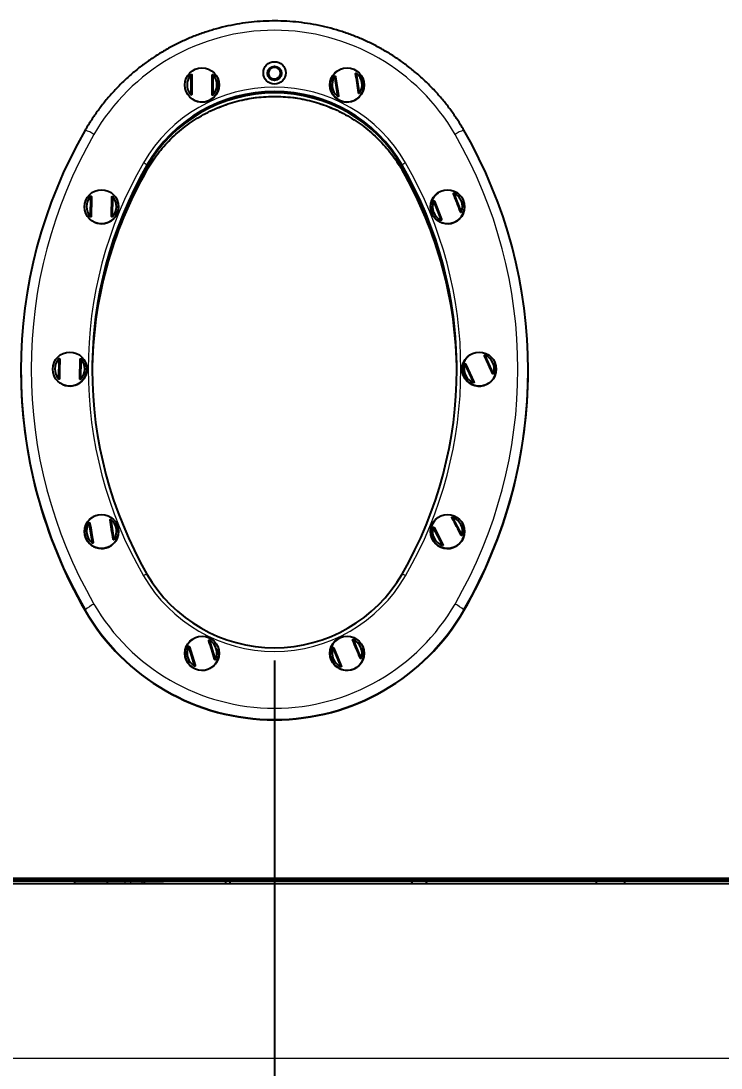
# Model space of a CAD drawing. Header units: millimetres. Extents: x -218071 to -203542, y 15363 to 51382.
# Drawn here: x -217615.1 to -217580.7, y 50829.4 to 50880.8 of the extents above; entities that cross this region are included whole.
import ezdxf

# ---------------------------------------------------------------- set-up
doc = ezdxf.new("R2010")
doc.units = ezdxf.units.MM
doc.header["$LTSCALE"] = 4
doc.layers.add('TPF-DIMENSIONS', color=3, linetype='Continuous')
doc.layers.add('TPF-EQUIPEMENT', color=7, linetype='Continuous')
doc.dimstyles.new('ISO-25', dxfattribs={"dimtxt": 2.5, "dimasz": 2, "dimexe": 1.25, "dimexo": 0.625, "dimtad": 1, "dimtxsty": 'Standard', "dimcen": -2.5, "dimclrt": 256, "dimadec": 0, "dimazin": 0, "dimtfac": 1, "dimtmove": 0, "dimatfit": 3, "dimfxl": 1, "dimarcsym": 0})

# ---------------------------------------------------------------- blocks, each defined once
blk = doc.blocks.new('*D676')
at = {"layer": 'Defpoints', "color": 0, "transparency": 16777216}
for p in [(-217645.606, 50857.288), (-217602.606, 50850.06), (-217645.606, 50728.514)]:
    blk.add_point(p, dxfattribs=at)
at = {"layer": 'TPF-DIMENSIONS', "color": 0, "lineweight": -2, "transparency": 16777216}
for p, q in [((-217645.606, 50856.663), (-217645.606, 50727.264)), ((-217602.606, 50849.435), (-217602.606, 50727.264)), ((-217604.606, 50728.514), (-217643.606, 50728.514))]:
    blk.add_line(p, q, dxfattribs=at)
at = {"layer": 'TPF-DIMENSIONS', "color": 0, "transparency": 16777216}
for points in [[(-217643.606, 50728.847), (-217643.606, 50728.181), (-217645.606, 50728.514)], [(-217604.606, 50728.847), (-217604.606, 50728.181), (-217602.606, 50728.514)]]:
    blk.add_solid(points, dxfattribs=at)
at = {"layer": 'TPF-DIMENSIONS', "transparency": 16777216, "insert": (-217624.106, 50730.389), "char_height": 2.5, "attachment_point": 5}
blk.add_mtext('43', dxfattribs=at)
blk = doc.blocks.new('*D677')
at = {"layer": 'Defpoints', "color": 0, "transparency": 16777216}
for p in [(-217602.606, 50846.514), (-217559.606, 50846.514), (-217559.606, 50728.514)]:
    blk.add_point(p, dxfattribs=at)
at = {"layer": 'TPF-DIMENSIONS', "color": 0, "lineweight": -2, "transparency": 16777216}
for p, q in [((-217602.606, 50845.889), (-217602.606, 50727.264)), ((-217559.606, 50845.889), (-217559.606, 50727.264)), ((-217600.606, 50728.514), (-217561.606, 50728.514))]:
    blk.add_line(p, q, dxfattribs=at)
at = {"layer": 'TPF-DIMENSIONS', "color": 0, "transparency": 16777216}
for points in [[(-217600.606, 50728.847), (-217600.606, 50728.181), (-217602.606, 50728.514)], [(-217561.606, 50728.847), (-217561.606, 50728.181), (-217559.606, 50728.514)]]:
    blk.add_solid(points, dxfattribs=at)
at = {"layer": 'TPF-DIMENSIONS', "transparency": 16777216, "insert": (-217581.106, 50730.389), "char_height": 2.5, "attachment_point": 5}
blk.add_mtext('43', dxfattribs=at)

msp = doc.modelspace()

# ---------------------------------------------------------------- linework, layer by layer
at = {"layer": 'TPF-EQUIPEMENT', "color": 8, "linetype": 'Continuous', "lineweight": 18, "transparency": 33554671}
for p, q in [((-217606.721, 50877.204), (-217606.712, 50878.179)), ((-217605.612, 50878.169), (-217605.621, 50877.194)), ((-217602.929, 50878.144), (-217602.953, 50878.236)), ((-217599.516, 50877.123), (-217599.663, 50878.087)), ((-217598.575, 50878.251), (-217598.429, 50877.287)), ((-217608.869, 50873.674), (-217608.874, 50873.678)), ((-217608.869, 50873.746), (-217608.869, 50873.686)), ((-217608.869, 50873.674), (-217608.869, 50873.506)), ((-217596.343, 50873.746), (-217596.343, 50873.686)), ((-217596.338, 50873.678), (-217596.343, 50873.674)), ((-217596.343, 50873.674), (-217596.343, 50873.506)), ((-217593.778, 50872.363), (-217593.423, 50871.454)), ((-217611.653, 50871.227), (-217611.644, 50872.202)), ((-217610.544, 50872.192), (-217610.553, 50871.217)), ((-217594.448, 50871.057), (-217594.803, 50871.965)), ((-217613.21, 50863.258), (-217613.202, 50864.233)), ((-217612.102, 50864.223), (-217612.111, 50863.248)), ((-217592.257, 50864.41), (-217591.853, 50863.522)), ((-217592.855, 50863.07), (-217593.259, 50863.958)), ((-217610.634, 50856.339), (-217610.478, 50855.377)), ((-217593.853, 50856.457), (-217593.399, 50855.593)), ((-217611.564, 50855.202), (-217611.72, 50856.164)), ((-217594.373, 50855.084), (-217594.827, 50855.948)), ((-217611.904, 50851.911), (-217611.904, 50851.878)), ((-217593.308, 50851.911), (-217593.308, 50851.878)), ((-217605.786, 50850.421), (-217605.496, 50849.49)), ((-217598.726, 50850.454), (-217598.35, 50849.554)), ((-217606.547, 50849.165), (-217606.837, 50850.097)), ((-217599.365, 50849.133), (-217599.742, 50850.033)), ((-217610.801, 50838.592), (-217610.801, 50838.484)), ((-217609.932, 50838.484), (-217609.932, 50838.592)), ((-217609.906, 50838.604), (-217609.906, 50838.592)), ((-217609.657, 50838.484), (-217609.657, 50838.592)), ((-217609.096, 50838.484), (-217609.096, 50838.592)), ((-217721.056, 50829.913), (-217527.156, 50829.913))]:
    msp.add_line(p, q, dxfattribs=at)
at = {"layer": 'TPF-EQUIPEMENT', "color": 7, "linetype": 'Continuous', "lineweight": 25, "transparency": 33554671}
for p, q in [((-217605.671, 50877.218), (-217605.662, 50878.156)), ((-217602.929, 50878.144), (-217602.936, 50878.137)), ((-217602.889, 50878.164), (-217602.931, 50878.124)), ((-217602.889, 50878.164), (-217602.889, 50878.177)), ((-217602.773, 50877.948), (-217602.755, 50877.964)), ((-217602.323, 50878.36), (-217602.323, 50878.373)), ((-217599.61, 50878.081), (-217599.47, 50877.153)), ((-217610.603, 50871.24), (-217610.595, 50872.179)), ((-217594.75, 50871.971), (-217594.408, 50871.096)), ((-217612.16, 50863.271), (-217612.152, 50864.209)), ((-217593.206, 50863.966), (-217592.817, 50863.112)), ((-217590.156, 50863.65), (-217590.156, 50863.684)), ((-217611.668, 50856.159), (-217611.517, 50855.232)), ((-217594.775, 50855.959), (-217594.337, 50855.128)), ((-217606.783, 50850.098), (-217606.504, 50849.202)), ((-217599.688, 50850.039), (-217599.326, 50849.173)), ((-217616.26, 50838.739), (-217546.306, 50838.739)), ((-217616.204, 50838.687), (-217546.306, 50838.687)), ((-217546.306, 50838.673), (-217616.193, 50838.673)), ((-217546.306, 50838.604), (-217616.148, 50838.604)), ((-217616.11, 50838.484), (-217546.306, 50838.484)), ((-217612.406, 50838.484), (-217612.406, 50838.604)), ((-217612.406, 50838.592), (-217609.906, 50838.592)), ((-217610.821, 50838.592), (-217610.821, 50838.484)), ((-217609.906, 50838.592), (-217608.056, 50838.592)), ((-217608.991, 50838.484), (-217608.991, 50838.592)), ((-217608.056, 50838.592), (-217608.056, 50838.604)), ((-217605.006, 50838.604), (-217605.006, 50838.484)), ((-217604.806, 50838.604), (-217604.806, 50838.484)), ((-217586.806, 50838.604), (-217586.806, 50838.484)), ((-217585.406, 50838.484), (-217585.406, 50838.604))]:
    msp.add_line(p, q, dxfattribs=at)
at = {"layer": 'TPF-EQUIPEMENT', "color": 7, "linetype": 'Continuous', "lineweight": 25, "transparency": 33554671, "flags": 128}
for points in [[(-217606.662, 50878.165), (-217606.663, 50878.062), (-217606.664, 50877.949), (-217606.665, 50877.831), (-217606.666, 50877.708), (-217606.667, 50877.584), (-217606.669, 50877.46), (-217606.67, 50877.34), (-217606.671, 50877.227)], [(-217605.671, 50877.218), (-217605.67, 50877.331), (-217605.669, 50877.451), (-217605.667, 50877.574), (-217605.666, 50877.699), (-217605.665, 50877.822), (-217605.664, 50877.94), (-217605.663, 50878.053), (-217605.662, 50878.156)], [(-217599.61, 50878.081), (-217599.594, 50877.979), (-217599.577, 50877.868), (-217599.559, 50877.75), (-217599.54, 50877.629), (-217599.522, 50877.506), (-217599.503, 50877.384), (-217599.486, 50877.265), (-217599.47, 50877.153)], [(-217598.481, 50877.302), (-217598.497, 50877.414), (-217598.515, 50877.533), (-217598.533, 50877.655), (-217598.551, 50877.778), (-217598.57, 50877.899), (-217598.588, 50878.017), (-217598.605, 50878.128), (-217598.622, 50878.23)], [(-217611.595, 50872.188), (-217611.596, 50872.084), (-217611.597, 50871.972), (-217611.598, 50871.854), (-217611.599, 50871.731), (-217611.6, 50871.606), (-217611.601, 50871.483), (-217611.602, 50871.363), (-217611.603, 50871.25)], [(-217610.603, 50871.24), (-217610.602, 50871.354), (-217610.601, 50871.474), (-217610.6, 50871.597), (-217610.599, 50871.722), (-217610.598, 50871.844), (-217610.597, 50871.963), (-217610.596, 50872.075), (-217610.595, 50872.179)], [(-217613.152, 50864.218), (-217613.153, 50864.115), (-217613.154, 50864.003), (-217613.155, 50863.884), (-217613.156, 50863.761), (-217613.157, 50863.637), (-217613.158, 50863.514), (-217613.159, 50863.394), (-217613.16, 50863.28)], [(-217612.16, 50863.271), (-217612.159, 50863.385), (-217612.158, 50863.504), (-217612.157, 50863.628), (-217612.156, 50863.752), (-217612.155, 50863.875), (-217612.154, 50863.994), (-217612.153, 50864.106), (-217612.152, 50864.209)], [(-217610.53, 50855.391), (-217610.548, 50855.504), (-217610.566, 50855.622), (-217610.586, 50855.744), (-217610.605, 50855.867), (-217610.625, 50855.988), (-217610.645, 50856.105), (-217610.663, 50856.216), (-217610.68, 50856.318)], [(-217611.668, 50856.159), (-217611.65, 50856.057), (-217611.632, 50855.946), (-217611.612, 50855.829), (-217611.593, 50855.708), (-217611.573, 50855.585), (-217611.553, 50855.463), (-217611.535, 50855.345), (-217611.517, 50855.232)]]:
    msp.add_lwpolyline(points, dxfattribs=at)
at = {"layer": 'TPF-EQUIPEMENT', "color": 7, "linetype": 'Continuous', "lineweight": 25, "transparency": 33554671}
for centre, radius in [((-217606.167, 50877.678), 0.839), ((-217602.605, 50878.271), 0.549), ((-217602.605, 50878.254), 0.349), ((-217599.046, 50877.678), 0.839), ((-217611.099, 50871.7), 0.839), ((-217594.112, 50871.7), 0.839), ((-217612.656, 50863.731), 0.839), ((-217592.555, 50863.731), 0.839), ((-217611.099, 50855.761), 0.839), ((-217594.112, 50855.761), 0.839), ((-217606.166, 50849.784), 0.839), ((-217599.045, 50849.784), 0.839)]:
    msp.add_circle(centre, radius, dxfattribs=at)
at = {"layer": 'TPF-EQUIPEMENT', "color": 8, "linetype": 'Continuous', "lineweight": 18, "transparency": 33554671}
for centre, radius, start, end in [((-217602.606, 50870.125), 10.24, 30.0381, 149.9619), ((-217602.606, 50878.281), 0.35, 244.7144, 352.6896), ((-217602.606, 50870.141), 7.435, 30.0369, 149.9631), ((-217602.606, 50869.885), 7.235, 30.0369, 149.9631), ((-217612.289, 50874.078), 1.431, 55.1097, 74.3963), ((-217592.923, 50874.078), 1.431, 105.6037, 124.8903), ((-217591.488, 50863.727), 23.067, 150.0271, 209.9729), ((-217613.724, 50863.727), 23.067, 330.0271, 29.9729), ((-217591.469, 50863.727), 20.287, 150.0269, 209.9731), ((-217609.389, 50873.16), 0.783, 48.402, 63.7505), ((-217595.823, 50873.16), 0.783, 116.2495, 131.598), ((-217613.743, 50863.727), 20.287, 330.0269, 29.9731), ((-217608.715, 50853.122), 0.572, 105.6037, 124.8903), ((-217602.606, 50857.314), 7.435, 210.0369, 329.9631), ((-217596.497, 50853.122), 0.572, 55.1097, 74.3963), ((-217610.605, 50850.448), 1.956, 116.2495, 131.598), ((-217602.606, 50857.329), 10.24, 210.0381, 329.9619), ((-217594.607, 50850.448), 1.956, 48.402, 63.7505), ((-217602.606, 50857.288), 10.741, 210.0392, 329.9608)]:
    msp.add_arc(centre, radius, start, end, dxfattribs=at)
at = {"layer": 'TPF-EQUIPEMENT', "color": 7, "linetype": 'Continuous', "lineweight": 25, "transparency": 33554671}
for centre, radius, start, end in [((-217602.606, 50878.192), 0.35, 5.1705, 174.8295), ((-217602.606, 50878.24), 0.3, 43.8619, 176.5557), ((-217602.608, 50878.275), 0.298, 148.6235, 199.2309), ((-217602.604, 50878.242), 0.298, 3.254, 43.9321), ((-217602.605, 50878.262), 0.299, 19.2439, 41.8058), ((-217599.045, 50877.673), 0.831, 110.4901, 29.7848), ((-217606.171, 50877.687), 0.731, 137.6747, 221.2737), ((-217606.165, 50877.675), 0.83, 245.9452, 20.5748), ((-217606.162, 50877.687), 0.731, 317.6747, 41.2737), ((-217602.607, 50878.263), 0.299, 199.2739, 248.5298), ((-217602.606, 50878.276), 0.299, 248.3156, 19.0517), ((-217599.05, 50877.687), 0.732, 146.8382, 230.4248), ((-217599.041, 50877.687), 0.732, 326.8382, 50.4248), ((-217602.606, 50870.124), 7.235, 30.0369, 149.9631), ((-217602.606, 50870.065), 7.235, 30.0369, 149.9631), ((-217602.606, 50870.053), 7.235, 30.0369, 149.9631), ((-217591.492, 50863.684), 23.564, 150.0269, 209.9731), ((-217613.72, 50863.684), 23.564, 330.0269, 29.9731), ((-217591.468, 50863.71), 20.088, 150.0269, 209.9731), ((-217591.462, 50863.648), 20.094, 150.0301, 179.9096), ((-217591.462, 50863.636), 20.094, 150.0297, 179.8926), ((-217591.462, 50863.468), 20.094, 150.0301, 179.6522), ((-217613.744, 50863.71), 20.088, 330.0269, 29.9731), ((-217613.75, 50863.648), 20.094, 0.09, 29.9703), ((-217613.75, 50863.636), 20.094, 0.1078, 29.9699), ((-217613.75, 50863.468), 20.094, 0.3474, 29.9703), ((-217594.112, 50871.696), 0.831, 123.0877, 19.5189), ((-217616.527, 50862.957), 24.568, 20.2422, 22.4317), ((-217594.109, 50871.71), 0.732, 339.5741, 63.0998), ((-217611.104, 50871.71), 0.731, 137.6747, 221.2737), ((-217611.098, 50871.698), 0.83, 245.9452, 20.5748), ((-217611.094, 50871.71), 0.731, 317.6747, 41.2737), ((-217594.117, 50871.71), 0.732, 159.5741, 243.0998), ((-217617.459, 50862.596), 24.568, 20.2422, 22.4317), ((-217612.661, 50863.74), 0.731, 137.6747, 221.2737), ((-217612.655, 50863.728), 0.83, 245.9452, 20.5748), ((-217612.651, 50863.74), 0.731, 317.6747, 41.2737), ((-217592.555, 50863.726), 0.831, 126.1809, 22.608), ((-217611.749, 50855.01), 21.591, 23.22, 25.7118), ((-217592.553, 50863.74), 0.733, 342.7139, 66.2179), ((-217591.485, 50863.653), 23.571, 180.0057, 209.9701), ((-217613.727, 50863.653), 23.571, 330.0299, 359.9943), ((-217592.56, 50863.74), 0.733, 162.7139, 246.2179), ((-217612.659, 50854.599), 21.591, 23.22, 25.7118), ((-217611.098, 50855.756), 0.831, 111.0656, 30.3587), ((-217611.094, 50855.771), 0.732, 327.4204, 51.0052), ((-217594.112, 50855.757), 0.831, 129.4459, 25.8727), ((-217610.653, 50847.063), 19.199, 26.3698, 29.1726), ((-217594.11, 50855.77), 0.733, 346.0319, 69.5105), ((-217611.104, 50855.771), 0.732, 147.4204, 231.0052), ((-217594.116, 50855.771), 0.733, 166.0319, 249.5105), ((-217611.539, 50846.6), 19.199, 26.3698, 29.1726), ((-217602.606, 50857.295), 7.235, 210.0369, 329.9631), ((-217602.606, 50857.255), 10.741, 210.0392, 329.9608), ((-217606.165, 50849.78), 0.831, 119.095, 15.5364), ((-217634.371, 50841.011), 30.045, 16.4066, 18.1966), ((-217606.162, 50849.793), 0.732, 335.5266, 59.0766), ((-217599.045, 50849.78), 0.831, 124.4196, 20.8486), ((-217619.969, 50841.051), 23.183, 21.5237, 23.8442), ((-217599.042, 50849.793), 0.732, 340.9257, 64.4422), ((-217606.17, 50849.793), 0.732, 155.5266, 239.0766), ((-217635.326, 50840.716), 30.045, 16.4066, 18.1966), ((-217599.049, 50849.794), 0.732, 160.9257, 244.4422), ((-217620.892, 50840.668), 23.183, 21.5237, 23.8442), ((-217595.606, 50838.692), 0.3, 197.0793, 223.9607), ((-217595.406, 50838.692), 0.3, 316.0393, 342.9207)]:
    msp.add_arc(centre, radius, start, end, dxfattribs=at)
for points, knots in [([(-217593.308, 50875.457), (-217593.361, 50875.547), (-217593.512, 50875.804), (-217593.782, 50876.215), (-217594.126, 50876.683), (-217594.495, 50877.132), (-217594.888, 50877.56), (-217595.303, 50877.966), (-217595.74, 50878.349), (-217596.198, 50878.709), (-217596.674, 50879.042), (-217597.168, 50879.35), (-217597.677, 50879.63), (-217598.202, 50879.883), (-217598.739, 50880.107), (-217599.287, 50880.301), (-217599.846, 50880.465), (-217600.412, 50880.599), (-217600.985, 50880.703), (-217601.563, 50880.775), (-217602.144, 50880.815), (-217602.726, 50880.825), (-217603.308, 50880.802), (-217603.888, 50880.749), (-217604.464, 50880.664), (-217605.035, 50880.548), (-217605.598, 50880.401), (-217606.153, 50880.224), (-217606.697, 50880.018), (-217607.229, 50879.782), (-217607.747, 50879.518), (-217608.251, 50879.226), (-217608.737, 50878.907), (-217609.206, 50878.563), (-217609.655, 50878.194), (-217610.084, 50877.801), (-217610.49, 50877.385), (-217610.873, 50876.948), (-217611.232, 50876.491), (-217611.559, 50876.024), (-217611.777, 50875.675), (-217611.887, 50875.487), (-217611.904, 50875.457)], [0, 0, 0, 0, 0.013935, 0.039793, 0.065655, 0.091516, 0.117378, 0.143241, 0.169103, 0.194967, 0.22083, 0.246694, 0.272558, 0.298422, 0.324287, 0.350152, 0.376017, 0.401883, 0.427748, 0.453614, 0.47948, 0.505347, 0.531213, 0.557079, 0.582945, 0.608811, 0.634677, 0.660543, 0.686409, 0.712274, 0.73814, 0.764005, 0.789869, 0.815734, 0.841598, 0.867462, 0.893325, 0.919188, 0.945051, 0.970913, 0.995415, 1, 1, 1, 1]), ([(-217606.712, 50878.179), (-217606.708, 50878.183), (-217606.702, 50878.19), (-217606.692, 50878.196), (-217606.683, 50878.199), (-217606.677, 50878.198), (-217606.67, 50878.195), (-217606.664, 50878.187), (-217606.662, 50878.176), (-217606.662, 50878.167), (-217606.662, 50878.165)], [0, 0, 0, 0, 0.162591, 0.272732, 0.360768, 0.449106, 0.532458, 0.668131, 0.902571, 1, 1, 1, 1]), ([(-217605.662, 50878.156), (-217605.661, 50878.164), (-217605.661, 50878.176), (-217605.653, 50878.186), (-217605.647, 50878.189), (-217605.64, 50878.189), (-217605.632, 50878.187), (-217605.622, 50878.18), (-217605.616, 50878.173), (-217605.612, 50878.169)], [0, 0, 0, 0, 0.334961, 0.443033, 0.551969, 0.635663, 0.719311, 0.833198, 1, 1, 1, 1]), ([(-217602.889, 50878.177), (-217602.89, 50878.177), (-217602.89, 50878.178), (-217602.893, 50878.176), (-217602.899, 50878.171), (-217602.91, 50878.162), (-217602.92, 50878.152), (-217602.926, 50878.147), (-217602.929, 50878.144)], [0, 0, 0, 0, 0.115609, 0.229851, 0.459452, 0.707307, 0.851054, 1, 1, 1, 1]), ([(-217602.755, 50877.964), (-217602.753, 50877.967), (-217602.747, 50877.973), (-217602.737, 50877.982), (-217602.726, 50877.991), (-217602.72, 50877.996), (-217602.717, 50877.998), (-217602.717, 50877.998), (-217602.716, 50877.997)], [0, 0, 0, 0, 0.145858, 0.290178, 0.541053, 0.770746, 0.88468, 1, 1, 1, 1]), ([(-217599.663, 50878.087), (-217599.66, 50878.091), (-217599.654, 50878.099), (-217599.645, 50878.107), (-217599.637, 50878.111), (-217599.631, 50878.111), (-217599.624, 50878.109), (-217599.617, 50878.102), (-217599.613, 50878.092), (-217599.611, 50878.083), (-217599.61, 50878.081)], [0, 0, 0, 0, 0.162591, 0.272732, 0.360768, 0.449106, 0.532458, 0.668131, 0.902571, 1, 1, 1, 1]), ([(-217598.622, 50878.23), (-217598.623, 50878.238), (-217598.624, 50878.25), (-217598.618, 50878.26), (-217598.613, 50878.265), (-217598.606, 50878.266), (-217598.598, 50878.265), (-217598.587, 50878.26), (-217598.579, 50878.254), (-217598.575, 50878.251)], [0, 0, 0, 0, 0.334961, 0.443033, 0.551969, 0.635663, 0.719311, 0.833198, 1, 1, 1, 1]), ([(-217608.87, 50873.504), (-217608.829, 50873.573), (-217608.707, 50873.779), (-217608.485, 50874.109), (-217608.195, 50874.487), (-217607.88, 50874.845), (-217607.542, 50875.181), (-217607.182, 50875.495), (-217606.802, 50875.784), (-217606.404, 50876.047), (-217605.989, 50876.284), (-217605.56, 50876.492), (-217605.117, 50876.672), (-217604.664, 50876.823), (-217604.201, 50876.943), (-217603.732, 50877.033), (-217603.258, 50877.092), (-217602.781, 50877.119), (-217602.303, 50877.114), (-217601.826, 50877.079), (-217601.353, 50877.012), (-217600.885, 50876.914), (-217600.425, 50876.785), (-217599.975, 50876.627), (-217599.535, 50876.439), (-217599.11, 50876.223), (-217598.699, 50875.979), (-217598.306, 50875.708), (-217597.932, 50875.413), (-217597.577, 50875.093), (-217597.245, 50874.751), (-217596.937, 50874.388), (-217596.658, 50874.011), (-217596.465, 50873.713), (-217596.366, 50873.544), (-217596.342, 50873.504)], [0, 0, 0, 0, 0.0159247, 0.0474318, 0.0789424, 0.1104521, 0.1419607, 0.1734683, 0.2049747, 0.2364801, 0.2679845, 0.299488, 0.3309905, 0.3624922, 0.3939932, 0.4254935, 0.4569934, 0.4884929, 0.5199921, 0.5514912, 0.5829903, 0.6144896, 0.6459891, 0.677489, 0.7089894, 0.7404904, 0.7719922, 0.8034948, 0.8349984, 0.8665029, 0.8980085, 0.9295151, 0.9610228, 0.9908783, 1, 1, 1, 1]), ([(-217606.671, 50877.227), (-217606.671, 50877.217), (-217606.672, 50877.204), (-217606.679, 50877.192), (-217606.685, 50877.187), (-217606.692, 50877.186), (-217606.7, 50877.188), (-217606.71, 50877.194), (-217606.717, 50877.2), (-217606.721, 50877.204)], [0, 0, 0, 0, 0.334961, 0.443033, 0.551969, 0.635663, 0.719311, 0.833198, 1, 1, 1, 1]), ([(-217605.621, 50877.194), (-217605.625, 50877.191), (-217605.631, 50877.184), (-217605.641, 50877.178), (-217605.649, 50877.177), (-217605.656, 50877.178), (-217605.662, 50877.182), (-217605.668, 50877.192), (-217605.671, 50877.205), (-217605.671, 50877.215), (-217605.671, 50877.218)], [0, 0, 0, 0, 0.162591, 0.272732, 0.360768, 0.449106, 0.532458, 0.668131, 0.902571, 1, 1, 1, 1]), ([(-217599.47, 50877.153), (-217599.469, 50877.143), (-217599.468, 50877.13), (-217599.473, 50877.117), (-217599.478, 50877.112), (-217599.485, 50877.109), (-217599.493, 50877.11), (-217599.504, 50877.114), (-217599.512, 50877.12), (-217599.516, 50877.123)], [0, 0, 0, 0, 0.334961, 0.443033, 0.551969, 0.635663, 0.719311, 0.833198, 1, 1, 1, 1]), ([(-217598.429, 50877.287), (-217598.432, 50877.282), (-217598.437, 50877.275), (-217598.446, 50877.268), (-217598.454, 50877.265), (-217598.461, 50877.265), (-217598.467, 50877.268), (-217598.475, 50877.277), (-217598.479, 50877.29), (-217598.48, 50877.299), (-217598.481, 50877.302)], [0, 0, 0, 0, 0.162591, 0.272732, 0.360768, 0.449106, 0.532458, 0.668131, 0.902571, 1, 1, 1, 1]), ([(-217611.644, 50872.202), (-217611.641, 50872.206), (-217611.634, 50872.213), (-217611.624, 50872.219), (-217611.616, 50872.222), (-217611.609, 50872.221), (-217611.603, 50872.218), (-217611.597, 50872.21), (-217611.595, 50872.199), (-217611.595, 50872.19), (-217611.595, 50872.188)], [0, 0, 0, 0, 0.162591, 0.272732, 0.360768, 0.449106, 0.532458, 0.668131, 0.902571, 1, 1, 1, 1]), ([(-217610.595, 50872.179), (-217610.594, 50872.187), (-217610.593, 50872.199), (-217610.586, 50872.209), (-217610.58, 50872.212), (-217610.573, 50872.212), (-217610.565, 50872.209), (-217610.555, 50872.203), (-217610.548, 50872.196), (-217610.544, 50872.192)], [0, 0, 0, 0, 0.334961, 0.443033, 0.551969, 0.635663, 0.719311, 0.833198, 1, 1, 1, 1]), ([(-217593.818, 50872.332), (-217593.821, 50872.34), (-217593.825, 50872.351), (-217593.822, 50872.363), (-217593.818, 50872.368), (-217593.811, 50872.371), (-217593.803, 50872.371), (-217593.792, 50872.369), (-217593.783, 50872.365), (-217593.778, 50872.363)], [0, 0, 0, 0, 0.334961, 0.443033, 0.551969, 0.635663, 0.719311, 0.833198, 1, 1, 1, 1]), ([(-217594.803, 50871.965), (-217594.801, 50871.97), (-217594.797, 50871.979), (-217594.79, 50871.988), (-217594.784, 50871.994), (-217594.777, 50871.996), (-217594.77, 50871.996), (-217594.761, 50871.99), (-217594.754, 50871.981), (-217594.751, 50871.973), (-217594.75, 50871.971)], [0, 0, 0, 0, 0.162591, 0.272732, 0.360768, 0.449106, 0.532458, 0.668131, 0.902571, 1, 1, 1, 1]), ([(-217611.603, 50871.25), (-217611.604, 50871.24), (-217611.605, 50871.227), (-217611.612, 50871.215), (-217611.618, 50871.21), (-217611.625, 50871.209), (-217611.633, 50871.211), (-217611.643, 50871.217), (-217611.65, 50871.223), (-217611.653, 50871.227)], [0, 0, 0, 0, 0.334961, 0.443033, 0.551969, 0.635663, 0.719311, 0.833198, 1, 1, 1, 1]), ([(-217610.553, 50871.217), (-217610.557, 50871.213), (-217610.564, 50871.207), (-217610.574, 50871.201), (-217610.582, 50871.199), (-217610.589, 50871.201), (-217610.595, 50871.205), (-217610.601, 50871.215), (-217610.603, 50871.228), (-217610.603, 50871.238), (-217610.603, 50871.24)], [0, 0, 0, 0, 0.162591, 0.272732, 0.360768, 0.449106, 0.532458, 0.668131, 0.902571, 1, 1, 1, 1]), ([(-217593.423, 50871.454), (-217593.425, 50871.449), (-217593.429, 50871.441), (-217593.436, 50871.432), (-217593.443, 50871.427), (-217593.449, 50871.426), (-217593.456, 50871.428), (-217593.465, 50871.435), (-217593.472, 50871.446), (-217593.475, 50871.455), (-217593.476, 50871.458)], [0, 0, 0, 0, 0.162591, 0.272732, 0.360768, 0.449106, 0.532458, 0.668131, 0.902571, 1, 1, 1, 1]), ([(-217594.408, 50871.096), (-217594.405, 50871.087), (-217594.402, 50871.075), (-217594.404, 50871.061), (-217594.408, 50871.054), (-217594.415, 50871.05), (-217594.423, 50871.049), (-217594.435, 50871.051), (-217594.443, 50871.054), (-217594.448, 50871.057)], [0, 0, 0, 0, 0.334961, 0.443033, 0.551969, 0.635663, 0.719311, 0.833198, 1, 1, 1, 1]), ([(-217613.202, 50864.233), (-217613.198, 50864.237), (-217613.191, 50864.243), (-217613.181, 50864.249), (-217613.173, 50864.252), (-217613.166, 50864.252), (-217613.16, 50864.249), (-217613.154, 50864.241), (-217613.152, 50864.229), (-217613.152, 50864.221), (-217613.152, 50864.218)], [0, 0, 0, 0, 0.162591, 0.272732, 0.360768, 0.449106, 0.532458, 0.668131, 0.902571, 1, 1, 1, 1]), ([(-217612.152, 50864.209), (-217612.151, 50864.218), (-217612.15, 50864.229), (-217612.143, 50864.239), (-217612.137, 50864.242), (-217612.13, 50864.242), (-217612.122, 50864.24), (-217612.112, 50864.233), (-217612.105, 50864.227), (-217612.102, 50864.223)], [0, 0, 0, 0, 0.334961, 0.443033, 0.551969, 0.635663, 0.719311, 0.833198, 1, 1, 1, 1]), ([(-217593.259, 50863.958), (-217593.257, 50863.963), (-217593.254, 50863.972), (-217593.247, 50863.982), (-217593.241, 50863.988), (-217593.235, 50863.99), (-217593.227, 50863.99), (-217593.218, 50863.985), (-217593.211, 50863.976), (-217593.207, 50863.968), (-217593.206, 50863.966)], [0, 0, 0, 0, 0.162591, 0.272732, 0.360768, 0.449106, 0.532458, 0.668131, 0.902571, 1, 1, 1, 1]), ([(-217592.295, 50864.377), (-217592.298, 50864.386), (-217592.303, 50864.396), (-217592.301, 50864.408), (-217592.297, 50864.413), (-217592.291, 50864.417), (-217592.283, 50864.417), (-217592.271, 50864.416), (-217592.262, 50864.412), (-217592.257, 50864.41)], [0, 0, 0, 0, 0.334961, 0.443033, 0.551969, 0.635663, 0.719311, 0.833198, 1, 1, 1, 1]), ([(-217591.853, 50863.522), (-217591.855, 50863.517), (-217591.858, 50863.509), (-217591.865, 50863.499), (-217591.871, 50863.494), (-217591.878, 50863.493), (-217591.885, 50863.494), (-217591.894, 50863.501), (-217591.901, 50863.512), (-217591.905, 50863.52), (-217591.906, 50863.523)], [0, 0, 0, 0, 0.162591, 0.272732, 0.360768, 0.449106, 0.532458, 0.668131, 0.902571, 1, 1, 1, 1]), ([(-217613.16, 50863.28), (-217613.161, 50863.27), (-217613.162, 50863.257), (-217613.169, 50863.245), (-217613.175, 50863.241), (-217613.182, 50863.239), (-217613.19, 50863.241), (-217613.2, 50863.247), (-217613.207, 50863.254), (-217613.21, 50863.258)], [0, 0, 0, 0, 0.334961, 0.443033, 0.551969, 0.635663, 0.719311, 0.833198, 1, 1, 1, 1]), ([(-217612.111, 50863.248), (-217612.114, 50863.244), (-217612.121, 50863.237), (-217612.131, 50863.232), (-217612.139, 50863.23), (-217612.146, 50863.231), (-217612.152, 50863.235), (-217612.158, 50863.245), (-217612.16, 50863.258), (-217612.16, 50863.268), (-217612.16, 50863.271)], [0, 0, 0, 0, 0.162591, 0.272732, 0.360768, 0.449106, 0.532458, 0.668131, 0.902571, 1, 1, 1, 1]), ([(-217592.817, 50863.112), (-217592.814, 50863.102), (-217592.809, 50863.09), (-217592.811, 50863.076), (-217592.815, 50863.07), (-217592.821, 50863.065), (-217592.829, 50863.064), (-217592.841, 50863.065), (-217592.85, 50863.068), (-217592.855, 50863.07)], [0, 0, 0, 0, 0.334961, 0.443033, 0.551969, 0.635663, 0.719311, 0.833198, 1, 1, 1, 1]), ([(-217610.68, 50856.318), (-217610.681, 50856.326), (-217610.683, 50856.338), (-217610.677, 50856.348), (-217610.672, 50856.353), (-217610.665, 50856.354), (-217610.657, 50856.353), (-217610.646, 50856.348), (-217610.639, 50856.343), (-217610.634, 50856.339)], [0, 0, 0, 0, 0.334961, 0.443033, 0.551969, 0.635663, 0.719311, 0.833198, 1, 1, 1, 1]), ([(-217593.889, 50856.422), (-217593.893, 50856.43), (-217593.898, 50856.44), (-217593.897, 50856.452), (-217593.893, 50856.458), (-217593.887, 50856.461), (-217593.879, 50856.462), (-217593.868, 50856.462), (-217593.859, 50856.459), (-217593.853, 50856.457)], [0, 0, 0, 0, 0.334961, 0.443033, 0.551969, 0.635663, 0.719311, 0.833198, 1, 1, 1, 1]), ([(-217611.72, 50856.164), (-217611.717, 50856.169), (-217611.712, 50856.176), (-217611.703, 50856.184), (-217611.695, 50856.188), (-217611.688, 50856.189), (-217611.681, 50856.187), (-217611.674, 50856.18), (-217611.67, 50856.17), (-217611.668, 50856.161), (-217611.668, 50856.159)], [0, 0, 0, 0, 0.162591, 0.272732, 0.360768, 0.449106, 0.532458, 0.668131, 0.902571, 1, 1, 1, 1]), ([(-217594.827, 50855.948), (-217594.826, 50855.953), (-217594.823, 50855.962), (-217594.817, 50855.972), (-217594.811, 50855.978), (-217594.805, 50855.981), (-217594.798, 50855.982), (-217594.788, 50855.977), (-217594.78, 50855.969), (-217594.776, 50855.961), (-217594.775, 50855.959)], [0, 0, 0, 0, 0.162591, 0.272732, 0.360768, 0.449106, 0.532458, 0.668131, 0.902571, 1, 1, 1, 1]), ([(-217610.478, 50855.377), (-217610.481, 50855.372), (-217610.486, 50855.365), (-217610.495, 50855.358), (-217610.503, 50855.354), (-217610.51, 50855.354), (-217610.517, 50855.358), (-217610.524, 50855.367), (-217610.528, 50855.379), (-217610.53, 50855.388), (-217610.53, 50855.391)], [0, 0, 0, 0, 0.162591, 0.272732, 0.360768, 0.449106, 0.532458, 0.668131, 0.902571, 1, 1, 1, 1]), ([(-217593.399, 50855.593), (-217593.4, 50855.588), (-217593.403, 50855.58), (-217593.409, 50855.57), (-217593.415, 50855.564), (-217593.421, 50855.562), (-217593.429, 50855.563), (-217593.438, 50855.569), (-217593.446, 50855.58), (-217593.45, 50855.588), (-217593.452, 50855.591)], [0, 0, 0, 0, 0.162591, 0.272732, 0.360768, 0.449106, 0.532458, 0.668131, 0.902571, 1, 1, 1, 1]), ([(-217611.517, 50855.232), (-217611.516, 50855.223), (-217611.515, 50855.21), (-217611.52, 50855.197), (-217611.526, 50855.191), (-217611.533, 50855.189), (-217611.541, 50855.189), (-217611.552, 50855.193), (-217611.559, 50855.199), (-217611.564, 50855.202)], [0, 0, 0, 0, 0.334961, 0.443033, 0.551969, 0.635663, 0.719311, 0.833198, 1, 1, 1, 1]), ([(-217594.337, 50855.128), (-217594.333, 50855.119), (-217594.328, 50855.107), (-217594.329, 50855.093), (-217594.333, 50855.086), (-217594.339, 50855.082), (-217594.347, 50855.08), (-217594.359, 50855.08), (-217594.368, 50855.083), (-217594.373, 50855.084)], [0, 0, 0, 0, 0.334961, 0.443033, 0.551969, 0.635663, 0.719311, 0.833198, 1, 1, 1, 1]), ([(-217606.837, 50850.097), (-217606.834, 50850.102), (-217606.83, 50850.11), (-217606.822, 50850.119), (-217606.815, 50850.124), (-217606.808, 50850.126), (-217606.801, 50850.125), (-217606.793, 50850.119), (-217606.787, 50850.109), (-217606.784, 50850.101), (-217606.783, 50850.098)], [0, 0, 0, 0, 0.162591, 0.272732, 0.360768, 0.449106, 0.532458, 0.668131, 0.902571, 1, 1, 1, 1]), ([(-217605.828, 50850.394), (-217605.831, 50850.402), (-217605.834, 50850.413), (-217605.83, 50850.424), (-217605.826, 50850.429), (-217605.819, 50850.432), (-217605.811, 50850.432), (-217605.799, 50850.429), (-217605.791, 50850.424), (-217605.786, 50850.421)], [0, 0, 0, 0, 0.334961, 0.443033, 0.551969, 0.635663, 0.719311, 0.833198, 1, 1, 1, 1]), ([(-217598.765, 50850.422), (-217598.768, 50850.431), (-217598.772, 50850.441), (-217598.77, 50850.453), (-217598.766, 50850.458), (-217598.76, 50850.461), (-217598.751, 50850.462), (-217598.74, 50850.46), (-217598.731, 50850.456), (-217598.726, 50850.454)], [0, 0, 0, 0, 0.334961, 0.443033, 0.551969, 0.635663, 0.719311, 0.833198, 1, 1, 1, 1]), ([(-217599.742, 50850.033), (-217599.74, 50850.038), (-217599.736, 50850.046), (-217599.729, 50850.056), (-217599.723, 50850.062), (-217599.716, 50850.064), (-217599.709, 50850.064), (-217599.7, 50850.059), (-217599.693, 50850.05), (-217599.689, 50850.042), (-217599.688, 50850.039)], [0, 0, 0, 0, 0.162591, 0.272732, 0.360768, 0.449106, 0.532458, 0.668131, 0.902571, 1, 1, 1, 1]), ([(-217606.504, 50849.202), (-217606.502, 50849.193), (-217606.499, 50849.18), (-217606.503, 50849.166), (-217606.507, 50849.16), (-217606.514, 50849.157), (-217606.522, 50849.156), (-217606.533, 50849.158), (-217606.542, 50849.163), (-217606.547, 50849.165)], [0, 0, 0, 0, 0.334961, 0.443033, 0.551969, 0.635663, 0.719311, 0.833198, 1, 1, 1, 1]), ([(-217605.496, 50849.49), (-217605.498, 50849.485), (-217605.503, 50849.477), (-217605.51, 50849.469), (-217605.517, 50849.465), (-217605.524, 50849.464), (-217605.531, 50849.466), (-217605.54, 50849.474), (-217605.545, 50849.485), (-217605.548, 50849.495), (-217605.549, 50849.497)], [0, 0, 0, 0, 0.162591, 0.272732, 0.360768, 0.449106, 0.532458, 0.668131, 0.902571, 1, 1, 1, 1]), ([(-217599.326, 50849.173), (-217599.323, 50849.164), (-217599.319, 50849.152), (-217599.321, 50849.138), (-217599.325, 50849.131), (-217599.332, 50849.127), (-217599.34, 50849.126), (-217599.352, 50849.127), (-217599.36, 50849.131), (-217599.365, 50849.133)], [0, 0, 0, 0, 0.334961, 0.443033, 0.551969, 0.635663, 0.719311, 0.833198, 1, 1, 1, 1]), ([(-217598.35, 50849.554), (-217598.352, 50849.549), (-217598.355, 50849.541), (-217598.362, 50849.531), (-217598.369, 50849.527), (-217598.375, 50849.525), (-217598.383, 50849.527), (-217598.392, 50849.534), (-217598.398, 50849.545), (-217598.402, 50849.554), (-217598.403, 50849.556)], [0, 0, 0, 0, 0.162591, 0.272732, 0.360768, 0.449106, 0.532458, 0.668131, 0.902571, 1, 1, 1, 1])]:
    msp.add_open_spline(points, degree=3, knots=knots, dxfattribs=at)

# ---------------------------------------------------------------- dimensions: what is measured, and where the dimension line sits
at = {"layer": 'TPF-DIMENSIONS', "transparency": 33554671}
for base, p1, p2, picture, middle in [((-217645.606, 50728.514), (-217602.606, 50850.06), (-217645.606, 50857.288), '*D676', (-217624.106, 50728.514)), ((-217559.606, 50728.514), (-217602.606, 50846.514), (-217559.606, 50846.514), '*D677', (-217581.106, 50728.514))]:
    dim = msp.add_linear_dim(base=base, p1=p1, p2=p2, dimstyle='ISO-25', dxfattribs=at)
    dim.commit()
    dim.dimension.update_dxf_attribs({"geometry": picture, "text_midpoint": middle, "dimtype": 160})

doc.saveas('drawing.dxf')
